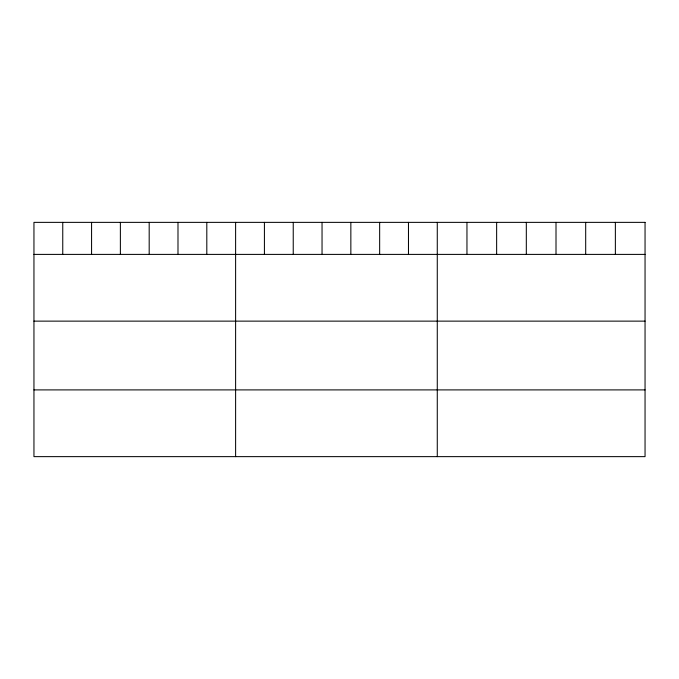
<?xml version="1.0" encoding="UTF-8"?>
<svg xmlns="http://www.w3.org/2000/svg" width="679" height="679" viewBox="0 0 679 679"><rect width="100%" height="100%" fill="white"/><g stroke="black" fill="none" stroke-linecap="round" stroke-linejoin="round"><path stroke-width="1.02" d="M33.95 254.396L645.05 254.396M33.95 321.133L645.05 321.133M33.95 389.899L645.05 389.899M615.369 222.364L615.369 254.396M585.688 222.364L585.688 254.396M556.008 222.364L556.008 254.396M526.318 222.364L526.318 254.396M496.638 222.364L496.638 254.396M466.957 222.364L466.957 254.396M437.276 222.364L437.276 456.636M408.469 222.364L408.469 254.396M379.654 222.364L379.654 254.396M350.848 222.364L350.848 254.396M322.041 222.364L322.041 254.396M293.235 222.364L293.235 254.396M264.42 222.364L264.42 254.396M235.613 222.364L235.613 456.636M206.806 222.364L206.806 254.396M177.991 222.364L177.991 254.396M149.185 222.364L149.185 254.396M120.378 222.364L120.378 254.396M91.572 222.364L91.572 254.396M62.757 222.364L62.757 254.396M645.05 222.364L33.95 222.364L33.95 456.636L645.05 456.636L645.05 222.364"/></g></svg>
